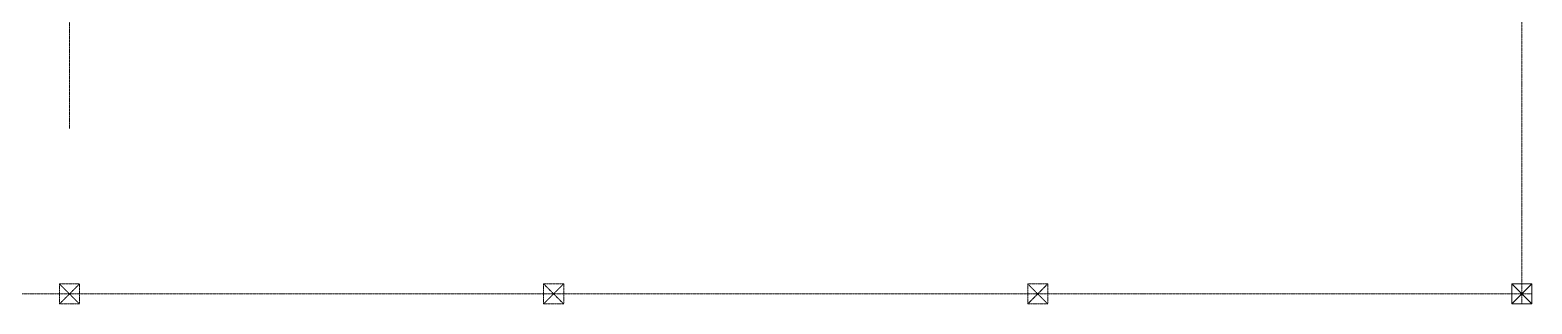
# Model space of a CAD drawing. Header units: millimetres. Extents: x -69706 to 52883, y -6882 to 68885.
# Drawn here: x 8226 to 13903, y 41169 to 42205 of the extents above; entities that cross this region are included whole.
import ezdxf

# ---------------------------------------------------------------- set-up
doc = ezdxf.new("R2010")
doc.units = ezdxf.units.MM
doc.linetypes.add('188K-SM-03-C3-LR1-MECH-EQ-Y2257103$0$CUP- LRF$0$HIDDEN', pattern=[0.4, 0.3, -0.1])
doc.layers.add('188K-SM-03-C3-LR1-MECH-EQ-Y2257103$0$AC-EQ', color=1, linetype='Continuous')

msp = doc.modelspace()

# ---------------------------------------------------------------- linework, layer by layer
at = {"layer": '188K-SM-03-C3-LR1-MECH-EQ-Y2257103$0$AC-EQ', "linetype": '188K-SM-03-C3-LR1-MECH-EQ-Y2257103$0$CUP- LRF$0$HIDDEN', "lineweight": 0}
for p, q in [((13865.403, 50395.323), (13865.403, 41169.323)), ((8375.403, 41832.323), (8375.403, 49732.323)), ((8413.403, 41169.323), (8337.403, 41245.323)), ((8413.403, 41245.323), (8337.403, 41169.323)), ((8413.403, 41169.323), (8337.403, 41245.323)), ((8413.403, 41245.323), (8337.403, 41169.323)), ((10243.403, 41169.323), (10167.403, 41245.323)), ((10243.403, 41245.323), (10167.403, 41169.323)), ((10243.403, 41169.323), (10167.403, 41245.323)), ((10243.403, 41245.323), (10167.403, 41169.323)), ((12073.403, 41169.323), (11997.403, 41245.323)), ((12073.403, 41245.323), (11997.403, 41169.323)), ((12073.403, 41169.323), (11997.403, 41245.323)), ((12073.403, 41245.323), (11997.403, 41169.323)), ((2847.403, 41207.323), (13903.403, 41207.323))]:
    msp.add_line(p, q, dxfattribs=at)
at = {"layer": '188K-SM-03-C3-LR1-MECH-EQ-Y2257103$0$AC-EQ', "lineweight": 0}
for p, q in [((13903.403, 41169.323), (13827.403, 41245.323)), ((13903.403, 41245.323), (13827.403, 41169.323)), ((13903.403, 41169.323), (13827.403, 41245.323)), ((13903.403, 41245.323), (13827.403, 41169.323)), ((13827.403, 41169.323), (13903.403, 41245.323)), ((13827.403, 41245.323), (13903.403, 41169.323)), ((13827.403, 41169.323), (13903.403, 41245.323)), ((13827.403, 41245.323), (13903.403, 41169.323))]:
    msp.add_line(p, q, dxfattribs=at)
at = {"layer": '188K-SM-03-C3-LR1-MECH-EQ-Y2257103$0$AC-EQ', "linetype": '188K-SM-03-C3-LR1-MECH-EQ-Y2257103$0$CUP- LRF$0$HIDDEN', "lineweight": 0, "flags": 128}
for points in [[(8413.403, 41245.323), (8337.403, 41245.323), (8337.403, 41169.323), (8413.403, 41169.323)], [(8413.403, 41245.323), (8337.403, 41245.323), (8337.403, 41169.323), (8413.403, 41169.323)], [(10243.403, 41245.323), (10167.403, 41245.323), (10167.403, 41169.323), (10243.403, 41169.323)], [(10243.403, 41245.323), (10167.403, 41245.323), (10167.403, 41169.323), (10243.403, 41169.323)], [(12073.403, 41245.323), (11997.403, 41245.323), (11997.403, 41169.323), (12073.403, 41169.323)], [(12073.403, 41245.323), (11997.403, 41245.323), (11997.403, 41169.323), (12073.403, 41169.323)]]:
    msp.add_lwpolyline(points, close=True, dxfattribs=at)
at = {"layer": '188K-SM-03-C3-LR1-MECH-EQ-Y2257103$0$AC-EQ', "lineweight": 0, "flags": 128}
for points in [[(13903.403, 41245.323), (13827.403, 41245.323), (13827.403, 41169.323), (13903.403, 41169.323)], [(13903.403, 41245.323), (13827.403, 41245.323), (13827.403, 41169.323), (13903.403, 41169.323)], [(13827.403, 41245.323), (13903.403, 41245.323), (13903.403, 41169.323), (13827.403, 41169.323)], [(13827.403, 41245.323), (13903.403, 41245.323), (13903.403, 41169.323), (13827.403, 41169.323)]]:
    msp.add_lwpolyline(points, close=True, dxfattribs=at)

doc.saveas('drawing.dxf')
